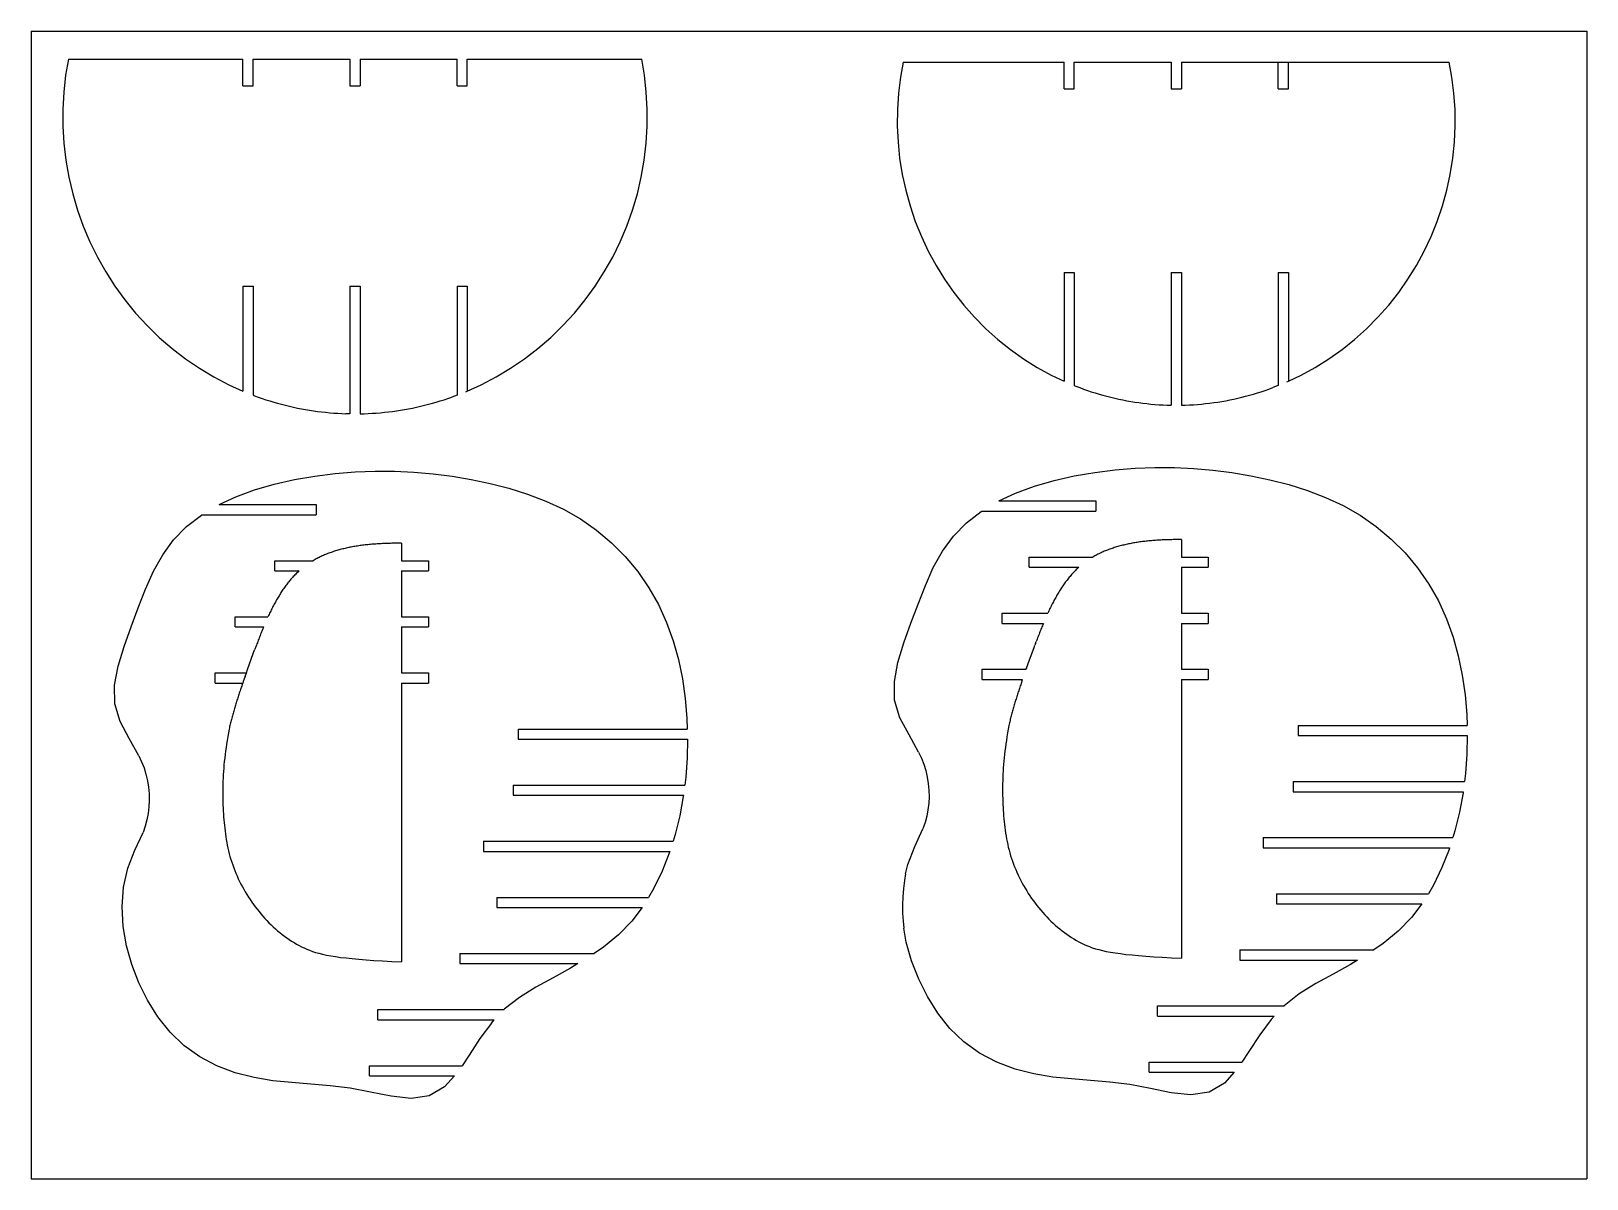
# Model space of a CAD drawing. Extents: x -1557 to 1557, y -795 to 795.
# Drawn here: x 947 to 1557, y -721 to -271 of the extents above; entities that cross this region are included whole.
import ezdxf

# ---------------------------------------------------------------- set-up
doc = ezdxf.new("R2010")
doc.units = 0
doc.header["$MEASUREMENT"] = 0
doc.layers.get('0').update_dxf_attribs({"linetype": 'CONTINUOUS'})

msp = doc.modelspace()

# ---------------------------------------------------------------- linework, layer by layer
for p, q in [((947.23, -271.23), (1557.23, -271.23)), ((947.23, -271.23), (947.23, -721.23)), ((1557.23, -271.23), (1557.23, -721.23)), ((961.84, -282.23), (960.78, -288.49)), ((961.84, -282.23), (1030.24, -282.23)), ((1030.24, -292.73), (1030.24, -282.23)), ((1034.24, -292.73), (1034.24, -282.23)), ((1034.24, -282.23), (1072.24, -282.23)), ((1072.24, -282.23), (1072.24, -292.73)), ((1076.24, -282.23), (1076.24, -292.73)), ((1076.24, -282.23), (1114.24, -282.23)), ((1114.24, -292.73), (1114.24, -282.23)), ((1118.24, -292.73), (1118.24, -282.23)), ((1118.24, -282.23), (1186.65, -282.23)), ((1187.7, -288.49), (1186.65, -282.23)), ((1289.2, -283.38), (1288.13, -289.24)), ((1289.2, -283.38), (1352.23, -283.38)), ((1352.23, -293.88), (1352.23, -283.38)), ((1356.23, -293.88), (1356.23, -283.38)), ((1356.23, -283.38), (1394.23, -283.38)), ((1394.23, -283.38), (1394.23, -293.88)), ((1398.23, -283.38), (1398.23, -293.88)), ((1398.23, -283.38), (1436.23, -283.38)), ((1436.23, -293.88), (1436.23, -283.38)), ((1436.23, -283.38), (1440.23, -283.38)), ((1440.23, -293.88), (1440.23, -283.38)), ((1440.23, -283.38), (1503.27, -283.38)), ((1504.33, -289.24), (1503.27, -283.38)), ((960.78, -288.49), (960.04, -295.14)), ((1030.24, -292.73), (1034.24, -292.73)), ((1072.24, -292.73), (1076.24, -292.73)), ((1114.24, -292.73), (1118.24, -292.73)), ((1188.44, -295.14), (1187.7, -288.49)), ((1288.13, -289.24), (1287.35, -295.58)), ((1505.11, -295.58), (1504.33, -289.24)), ((960.04, -295.14), (959.68, -301.83)), ((1188.8, -301.83), (1188.44, -295.14)), ((1287.35, -295.58), (1286.92, -301.96)), ((1352.23, -293.88), (1356.23, -293.88)), ((1394.23, -293.88), (1398.23, -293.88)), ((1436.23, -293.88), (1440.23, -293.88)), ((1505.54, -301.96), (1505.11, -295.58)), ((959.68, -301.83), (959.7, -308.53)), ((1188.78, -308.53), (1188.8, -301.83)), ((1286.92, -301.96), (1286.85, -308.35)), ((1505.61, -308.35), (1505.54, -301.96)), ((959.7, -308.53), (960.09, -315.21)), ((1188.39, -315.21), (1188.78, -308.53)), ((1286.85, -308.35), (1287.14, -314.73)), ((1505.32, -314.73), (1505.61, -308.35)), ((960.09, -315.21), (960.87, -321.86)), ((1187.61, -321.86), (1188.39, -315.21)), ((1287.14, -314.73), (1287.78, -321.09)), ((1504.68, -321.09), (1505.32, -314.73)), ((960.87, -321.86), (962.02, -328.46)), ((1186.46, -328.46), (1187.61, -321.86)), ((1287.78, -321.09), (1288.79, -327.4)), ((1503.67, -327.4), (1504.68, -321.09)), ((962.02, -328.46), (963.54, -334.97)), ((1184.94, -334.97), (1186.46, -328.46)), ((1288.79, -327.4), (1290.14, -333.63)), ((1502.32, -333.63), (1503.67, -327.4)), ((963.54, -334.97), (965.42, -341.39)), ((1183.06, -341.39), (1184.94, -334.97)), ((1290.14, -333.63), (1291.85, -339.78)), ((1500.61, -339.78), (1502.32, -333.63)), ((965.42, -341.39), (967.67, -347.69)), ((1180.81, -347.69), (1183.06, -341.39)), ((1291.85, -339.78), (1293.9, -345.82)), ((1498.56, -345.82), (1500.61, -339.78)), ((967.67, -347.69), (970.27, -353.84)), ((1178.21, -353.84), (1180.81, -347.69)), ((1293.9, -345.82), (1296.28, -351.73)), ((1496.18, -351.73), (1498.56, -345.82)), ((1296.28, -351.73), (1298.99, -357.49)), ((1493.47, -357.49), (1496.18, -351.73)), ((970.27, -353.84), (973.22, -359.83)), ((973.22, -359.83), (976.5, -365.64)), ((1171.98, -365.64), (1175.26, -359.83)), ((1175.26, -359.83), (1178.21, -353.84)), ((1298.99, -357.49), (1302.03, -363.09)), ((1490.44, -363.09), (1493.47, -357.49)), ((976.5, -365.64), (980.1, -371.25)), ((1168.38, -371.25), (1171.98, -365.64)), ((1302.03, -363.09), (1305.37, -368.49)), ((1352.23, -365.85), (1352.9, -365.88)), ((1352.23, -365.85), (1352.23, -408.48)), ((1352.9, -365.88), (1356.23, -365.88)), ((1356.23, -365.88), (1356.23, -410.18)), ((1394.23, -365.85), (1394.23, -417.88)), ((1394.23, -365.85), (1394.9, -365.88)), ((1394.9, -365.88), (1395.56, -365.89)), ((1395.56, -365.89), (1396.23, -365.9)), ((1396.23, -365.9), (1396.9, -365.89)), ((1396.9, -365.89), (1397.56, -365.88)), ((1397.56, -365.88), (1398.23, -365.85)), ((1398.23, -365.85), (1398.23, -417.88)), ((1436.23, -365.85), (1436.9, -365.88)), ((1436.23, -365.85), (1436.23, -410.18)), ((1436.9, -365.88), (1437.56, -365.89)), ((1437.56, -365.89), (1438.23, -365.9)), ((1438.23, -365.9), (1438.9, -365.89)), ((1438.9, -365.89), (1439.56, -365.88)), ((1439.56, -365.88), (1440.23, -365.85)), ((1440.23, -365.85), (1440.23, -408.46)), ((1487.09, -368.49), (1490.44, -363.09)), ((980.1, -371.25), (984.01, -376.64)), ((1030.24, -371.24), (1031.24, -371.27)), ((1030.24, -371.24), (1030.24, -412.36)), ((1031.24, -371.27), (1032.24, -371.28)), ((1032.24, -371.28), (1033.24, -371.27)), ((1033.24, -371.27), (1034.24, -371.24)), ((1034.24, -371.24), (1034.24, -413.96)), ((1072.24, -371.24), (1073.24, -371.27)), ((1072.24, -371.24), (1072.24, -421.26)), ((1073.24, -371.27), (1074.24, -371.28)), ((1074.24, -371.28), (1075.24, -371.27)), ((1075.24, -371.27), (1076.24, -371.24)), ((1076.24, -371.24), (1076.24, -421.26)), ((1114.24, -371.24), (1115.24, -371.27)), ((1114.24, -371.24), (1114.24, -413.96)), ((1115.24, -371.27), (1116.24, -371.28)), ((1116.24, -371.28), (1117.24, -371.27)), ((1117.24, -371.27), (1118.24, -371.24)), ((1118.24, -371.24), (1118.24, -412.34)), ((1164.47, -376.64), (1168.38, -371.25)), ((1305.37, -368.49), (1309.01, -373.7)), ((1483.45, -373.7), (1487.09, -368.49)), ((984.01, -376.64), (988.22, -381.79)), ((1160.25, -381.79), (1164.47, -376.64)), ((1309.01, -373.7), (1312.93, -378.68)), ((1479.53, -378.68), (1483.45, -373.7)), ((988.22, -381.79), (992.72, -386.69)), ((1155.76, -386.69), (1160.25, -381.79)), ((1312.93, -378.68), (1317.13, -383.42)), ((1317.13, -383.42), (1321.59, -387.92)), ((1470.87, -387.92), (1475.33, -383.42)), ((1475.33, -383.42), (1479.53, -378.68)), ((992.72, -386.69), (997.49, -391.32)), ((1150.99, -391.32), (1155.76, -386.69)), ((1321.59, -387.92), (1326.29, -392.14)), ((1466.17, -392.14), (1470.87, -387.92)), ((997.49, -391.32), (1002.51, -395.66)), ((1002.51, -395.66), (1007.77, -399.7)), ((1140.71, -399.7), (1145.97, -395.66)), ((1145.97, -395.66), (1150.99, -391.32)), ((1326.29, -392.14), (1331.23, -396.08)), ((1331.23, -396.08), (1336.38, -399.73)), ((1456.08, -399.73), (1461.23, -396.08)), ((1461.23, -396.08), (1466.17, -392.14)), ((1007.77, -399.7), (1013.25, -403.42)), ((1135.23, -403.42), (1140.71, -399.7)), ((1336.38, -399.73), (1341.72, -403.07)), ((1450.74, -403.07), (1456.08, -399.73)), ((1013.25, -403.42), (1018.93, -406.82)), ((1018.93, -406.82), (1024.79, -409.88)), ((1123.69, -409.88), (1129.55, -406.82)), ((1129.55, -406.82), (1135.23, -403.42)), ((1341.72, -403.07), (1347.24, -406.09)), ((1347.24, -406.09), (1352.23, -408.48)), ((1439.53, -408.79), (1440.23, -408.46)), ((1440.23, -408.46), (1445.22, -406.09)), ((1440.23, -408.46), (1440.23, -408.48)), ((1445.22, -406.09), (1450.74, -403.07)), ((1024.79, -409.88), (1030.24, -412.36)), ((1034.24, -413.96), (1034.78, -414.16)), ((1034.78, -414.16), (1036.29, -414.71)), ((1036.29, -414.71), (1037.8, -415.23)), ((1110.68, -415.23), (1112.19, -414.71)), ((1114.24, -413.96), (1112.19, -414.71)), ((1117.66, -412.6), (1118.24, -412.34)), ((1118.24, -412.34), (1123.69, -409.88)), ((1118.24, -412.34), (1118.24, -412.36)), ((1356.23, -410.18), (1356.89, -410.44)), ((1356.89, -410.44), (1358.38, -411.01)), ((1358.38, -411.01), (1359.88, -411.56)), ((1359.88, -411.56), (1361.39, -412.09)), ((1361.39, -412.09), (1362.9, -412.6)), ((1362.9, -412.6), (1364.43, -413.08)), ((1364.43, -413.08), (1365.95, -413.54)), ((1365.95, -413.54), (1367.49, -413.98)), ((1367.49, -413.98), (1369.03, -414.4)), ((1369.03, -414.4), (1370.58, -414.79)), ((1370.58, -414.79), (1372.13, -415.16)), ((1420.33, -415.16), (1421.88, -414.79)), ((1421.88, -414.79), (1423.43, -414.4)), ((1423.43, -414.4), (1424.97, -413.98)), ((1424.97, -413.98), (1426.51, -413.54)), ((1426.51, -413.54), (1428.03, -413.08)), ((1428.03, -413.08), (1429.56, -412.6)), ((1429.56, -412.6), (1431.07, -412.09)), ((1431.07, -412.09), (1432.58, -411.56)), ((1432.58, -411.56), (1434.08, -411.01)), ((1436.23, -410.18), (1434.08, -411.01)), ((1037.8, -415.23), (1039.31, -415.74)), ((1039.31, -415.74), (1040.84, -416.22)), ((1040.84, -416.22), (1042.37, -416.68)), ((1042.37, -416.68), (1043.9, -417.12)), ((1043.9, -417.12), (1045.45, -417.54)), ((1045.45, -417.54), (1046.99, -417.94)), ((1046.99, -417.94), (1048.55, -418.31)), ((1048.55, -418.31), (1050.1, -418.67)), ((1050.1, -418.67), (1051.67, -419)), ((1051.67, -419), (1053.23, -419.3)), ((1053.23, -419.3), (1054.81, -419.59)), ((1054.81, -419.59), (1056.38, -419.85)), ((1056.38, -419.85), (1057.96, -420.1)), ((1057.96, -420.1), (1059.54, -420.32)), ((1059.54, -420.32), (1061.13, -420.51)), ((1061.13, -420.51), (1062.71, -420.69)), ((1062.71, -420.69), (1064.3, -420.84)), ((1064.3, -420.84), (1065.89, -420.97)), ((1082.59, -420.97), (1084.18, -420.84)), ((1084.18, -420.84), (1085.77, -420.69)), ((1085.77, -420.69), (1087.35, -420.51)), ((1087.35, -420.51), (1088.94, -420.32)), ((1088.94, -420.32), (1090.52, -420.1)), ((1090.52, -420.1), (1092.1, -419.85)), ((1092.1, -419.85), (1093.67, -419.59)), ((1093.67, -419.59), (1095.24, -419.3)), ((1095.24, -419.3), (1096.81, -419)), ((1096.81, -419), (1098.37, -418.67)), ((1098.37, -418.67), (1099.93, -418.31)), ((1099.93, -418.31), (1101.49, -417.94)), ((1101.49, -417.94), (1103.03, -417.54)), ((1103.03, -417.54), (1104.58, -417.12)), ((1104.58, -417.12), (1106.11, -416.68)), ((1106.11, -416.68), (1107.64, -416.22)), ((1107.64, -416.22), (1109.17, -415.74)), ((1109.17, -415.74), (1110.68, -415.23)), ((1372.13, -415.16), (1373.69, -415.51)), ((1373.69, -415.51), (1375.26, -415.83)), ((1375.26, -415.83), (1376.82, -416.13)), ((1376.82, -416.13), (1378.4, -416.41)), ((1378.4, -416.41), (1379.97, -416.66)), ((1379.97, -416.66), (1381.55, -416.89)), ((1381.55, -416.89), (1383.13, -417.1)), ((1383.13, -417.1), (1384.72, -417.28)), ((1384.72, -417.28), (1386.31, -417.44)), ((1386.31, -417.44), (1387.89, -417.57)), ((1387.89, -417.57), (1389.49, -417.69)), ((1389.49, -417.69), (1391.08, -417.77)), ((1391.08, -417.77), (1392.67, -417.84)), ((1392.67, -417.84), (1394.23, -417.88)), ((1398.23, -417.88), (1399.79, -417.84)), ((1399.79, -417.84), (1401.38, -417.77)), ((1401.38, -417.77), (1402.97, -417.69)), ((1402.97, -417.69), (1404.57, -417.57)), ((1404.57, -417.57), (1406.15, -417.44)), ((1406.15, -417.44), (1407.74, -417.28)), ((1407.74, -417.28), (1409.33, -417.1)), ((1409.33, -417.1), (1410.91, -416.89)), ((1410.91, -416.89), (1412.49, -416.66)), ((1412.49, -416.66), (1414.06, -416.41)), ((1414.06, -416.41), (1415.64, -416.13)), ((1415.64, -416.13), (1417.2, -415.83)), ((1417.2, -415.83), (1418.77, -415.51)), ((1418.77, -415.51), (1420.33, -415.16)), ((1065.89, -420.97), (1067.49, -421.07)), ((1067.49, -421.07), (1069.08, -421.16)), ((1069.08, -421.16), (1070.67, -421.22)), ((1072.24, -421.26), (1070.67, -421.22)), ((1076.24, -421.26), (1077.8, -421.22)), ((1077.8, -421.22), (1079.4, -421.16)), ((1079.4, -421.16), (1080.99, -421.07)), ((1080.99, -421.07), (1082.59, -420.97)), ((1058.49, -445.68), (1066.47, -444.7)), ((1066.47, -444.7), (1074.34, -444.07)), ((1074.34, -444.07), (1082.09, -443.77)), ((1082.09, -443.77), (1089.74, -443.79)), ((1089.74, -443.79), (1097.31, -444.12)), ((1097.31, -444.12), (1104.82, -444.78)), ((1104.82, -444.78), (1112.28, -445.74)), ((1356.25, -445.6), (1364.25, -444.25)), ((1364.25, -444.25), (1372.24, -443.27)), ((1372.24, -443.27), (1380.1, -442.64)), ((1380.1, -442.64), (1387.85, -442.33)), ((1387.85, -442.33), (1395.5, -442.35)), ((1395.5, -442.35), (1403.07, -442.69)), ((1403.07, -442.69), (1410.58, -443.34)), ((1410.58, -443.34), (1418.04, -444.31)), ((1418.04, -444.31), (1425.49, -445.57)), ((1027.45, -453.79), (1034.86, -451.05)), ((1034.86, -451.05), (1042.57, -448.81)), ((1042.57, -448.81), (1050.49, -447.03)), ((1050.49, -447.03), (1058.49, -445.68)), ((1112.28, -445.74), (1119.73, -447.01)), ((1119.73, -447.01), (1127.17, -448.58)), ((1127.17, -448.58), (1134.57, -450.47)), ((1134.57, -450.47), (1141.89, -452.76)), ((1333.21, -452.36), (1340.62, -449.61)), ((1340.62, -449.61), (1348.34, -447.38)), ((1348.34, -447.38), (1356.25, -445.6)), ((1425.49, -445.57), (1432.93, -447.14)), ((1432.93, -447.14), (1440.34, -449.04)), ((1440.34, -449.04), (1447.65, -451.33)), ((1447.65, -451.33), (1454.8, -454.05)), ((1020.95, -456.85), (1027.45, -453.79)), ((1020.95, -456.85), (1058.99, -456.85)), ((1058.99, -456.85), (1058.99, -460.85)), ((1141.89, -452.76), (1149.04, -455.49)), ((1149.04, -455.49), (1155.97, -458.71)), ((1326.71, -455.42), (1333.21, -452.36)), ((1326.71, -455.42), (1364.75, -455.42)), ((1364.75, -455.42), (1364.75, -459.42)), ((1454.8, -454.05), (1461.73, -457.28)), ((1461.73, -457.28), (1468.37, -461.06)), ((1008.17, -465.47), (1014, -460.96)), ((1014, -460.96), (1014.18, -460.85)), ((1014.18, -460.85), (1058.99, -460.85)), ((1155.97, -458.71), (1162.6, -462.49)), ((1162.6, -462.49), (1168.89, -466.87)), ((1313.93, -464.04), (1319.76, -459.53)), ((1319.76, -459.53), (1319.94, -459.42)), ((1319.94, -459.42), (1364.75, -459.42)), ((1468.37, -461.06), (1474.65, -465.44)), ((1003.09, -470.66), (1008.17, -465.47)), ((1168.89, -466.87), (1174.77, -471.81)), ((1304.58, -475.1), (1308.85, -469.22)), ((1308.85, -469.22), (1313.93, -464.04)), ((1474.65, -465.44), (1480.53, -470.37)), ((998.82, -476.53), (1003.09, -470.66)), ((1064.41, -475.78), (1063.97, -475.94)), ((1064.85, -475.62), (1064.41, -475.78)), ((1065.29, -475.47), (1064.85, -475.62)), ((1065.74, -475.32), (1065.29, -475.47)), ((1066.19, -475.17), (1065.74, -475.32)), ((1066.64, -475.03), (1066.19, -475.17)), ((1067.09, -474.9), (1066.64, -475.03)), ((1067.55, -474.76), (1067.09, -474.9)), ((1068.01, -474.63), (1067.55, -474.76)), ((1068.47, -474.51), (1068.01, -474.63)), ((1068.93, -474.38), (1068.47, -474.51)), ((1069.4, -474.26), (1068.93, -474.38)), ((1069.87, -474.15), (1069.4, -474.26)), ((1070.34, -474.04), (1069.87, -474.15)), ((1070.82, -473.93), (1070.34, -474.04)), ((1071.3, -473.82), (1070.82, -473.93)), ((1071.78, -473.72), (1071.3, -473.82)), ((1072.26, -473.62), (1071.78, -473.72)), ((1072.74, -473.53), (1072.26, -473.62)), ((1073.23, -473.44), (1072.74, -473.53)), ((1073.72, -473.35), (1073.23, -473.44)), ((1074.21, -473.27), (1073.72, -473.35)), ((1074.7, -473.18), (1074.21, -473.27)), ((1075.2, -473.11), (1074.7, -473.18)), ((1075.69, -473.03), (1075.2, -473.11)), ((1076.19, -472.96), (1075.69, -473.03)), ((1076.69, -472.89), (1076.19, -472.96)), ((1077.2, -472.82), (1076.69, -472.89)), ((1077.7, -472.76), (1077.2, -472.82)), ((1078.21, -472.7), (1077.7, -472.76)), ((1078.72, -472.64), (1078.21, -472.7)), ((1079.23, -472.59), (1078.72, -472.64)), ((1079.74, -472.54), (1079.23, -472.59)), ((1080.26, -472.49), (1079.74, -472.54)), ((1080.78, -472.44), (1080.26, -472.49)), ((1081.29, -472.4), (1080.78, -472.44)), ((1081.81, -472.36), (1081.29, -472.4)), ((1082.34, -472.32), (1081.81, -472.36)), ((1082.86, -472.28), (1082.34, -472.32)), ((1083.38, -472.25), (1082.86, -472.28)), ((1083.91, -472.22), (1083.38, -472.25)), ((1084.44, -472.19), (1083.91, -472.22)), ((1084.97, -472.17), (1084.44, -472.19)), ((1085.5, -472.14), (1084.97, -472.17)), ((1086.03, -472.12), (1085.5, -472.14)), ((1086.57, -472.1), (1086.03, -472.12)), ((1087.1, -472.09), (1086.57, -472.1)), ((1087.64, -472.08), (1087.1, -472.09)), ((1088.18, -472.06), (1087.64, -472.08)), ((1088.72, -472.05), (1088.18, -472.06)), ((1089.26, -472.05), (1088.72, -472.05)), ((1089.8, -472.04), (1089.26, -472.05)), ((1090.34, -472.04), (1089.8, -472.04)), ((1090.88, -472.04), (1090.34, -472.04)), ((1091.43, -472.04), (1090.88, -472.04)), ((1091.98, -472.04), (1091.43, -472.04)), ((1092.52, -472.05), (1091.98, -472.04)), ((1092.52, -472.05), (1092.52, -478.85)), ((1174.77, -471.81), (1180.19, -477.25)), ((1300.98, -481.57), (1304.58, -475.1)), ((1366.75, -475.74), (1366.34, -475.94)), ((1367.17, -475.55), (1366.75, -475.74)), ((1367.59, -475.37), (1367.17, -475.55)), ((1368.01, -475.19), (1367.59, -475.37)), ((1368.44, -475.01), (1368.01, -475.19)), ((1368.87, -474.84), (1368.44, -475.01)), ((1369.3, -474.67), (1368.87, -474.84)), ((1369.73, -474.5), (1369.3, -474.67)), ((1370.17, -474.34), (1369.73, -474.5)), ((1370.61, -474.19), (1370.17, -474.34)), ((1371.05, -474.03), (1370.61, -474.19)), ((1371.5, -473.89), (1371.05, -474.03)), ((1371.95, -473.74), (1371.5, -473.89)), ((1372.4, -473.6), (1371.95, -473.74)), ((1372.85, -473.46), (1372.4, -473.6)), ((1373.31, -473.33), (1372.85, -473.46)), ((1373.77, -473.2), (1373.31, -473.33)), ((1374.23, -473.07), (1373.77, -473.2)), ((1374.7, -472.95), (1374.23, -473.07)), ((1375.16, -472.83), (1374.7, -472.95)), ((1375.63, -472.72), (1375.16, -472.83)), ((1376.11, -472.6), (1375.63, -472.72)), ((1376.58, -472.5), (1376.11, -472.6)), ((1377.06, -472.39), (1376.58, -472.5)), ((1377.54, -472.29), (1377.06, -472.39)), ((1378.02, -472.19), (1377.54, -472.29)), ((1378.5, -472.1), (1378.02, -472.19)), ((1378.99, -472), (1378.5, -472.1)), ((1379.48, -471.92), (1378.99, -472)), ((1379.97, -471.83), (1379.48, -471.92)), ((1380.46, -471.75), (1379.97, -471.83)), ((1380.96, -471.67), (1380.46, -471.75)), ((1381.46, -471.6), (1380.96, -471.67)), ((1381.95, -471.52), (1381.46, -471.6)), ((1382.46, -471.45), (1381.95, -471.52)), ((1382.96, -471.39), (1382.46, -471.45)), ((1383.46, -471.33), (1382.96, -471.39)), ((1383.97, -471.27), (1383.46, -471.33)), ((1384.48, -471.21), (1383.97, -471.27)), ((1384.99, -471.15), (1384.48, -471.21)), ((1385.51, -471.1), (1384.99, -471.15)), ((1386.02, -471.05), (1385.51, -471.1)), ((1386.54, -471.01), (1386.02, -471.05)), ((1387.06, -470.96), (1386.54, -471.01)), ((1387.58, -470.92), (1387.06, -470.96)), ((1388.1, -470.88), (1387.58, -470.92)), ((1388.62, -470.85), (1388.1, -470.88)), ((1389.15, -470.82), (1388.62, -470.85)), ((1389.67, -470.79), (1389.15, -470.82)), ((1390.2, -470.76), (1389.67, -470.79)), ((1390.73, -470.73), (1390.2, -470.76)), ((1391.26, -470.71), (1390.73, -470.73)), ((1391.79, -470.69), (1391.26, -470.71)), ((1392.33, -470.67), (1391.79, -470.69)), ((1392.86, -470.65), (1392.33, -470.67)), ((1393.4, -470.64), (1392.86, -470.65)), ((1393.94, -470.63), (1393.4, -470.64)), ((1394.48, -470.62), (1393.94, -470.63)), ((1395.02, -470.61), (1394.48, -470.62)), ((1395.56, -470.61), (1395.02, -470.61)), ((1396.1, -470.61), (1395.56, -470.61)), ((1396.65, -470.6), (1396.1, -470.61)), ((1397.19, -470.61), (1396.65, -470.6)), ((1397.74, -470.61), (1397.19, -470.61)), ((1398.29, -470.61), (1397.74, -470.61)), ((1398.29, -470.61), (1398.29, -477.42)), ((1480.53, -470.37), (1485.95, -475.82)), ((995.22, -483.01), (998.82, -476.53)), ((1042.85, -478.85), (1057.77, -478.85)), ((1042.85, -482.85), (1042.85, -478.85)), ((1058.16, -478.63), (1057.77, -478.85)), ((1058.56, -478.41), (1058.16, -478.63)), ((1058.95, -478.19), (1058.56, -478.41)), ((1059.36, -477.98), (1058.95, -478.19)), ((1059.76, -477.77), (1059.36, -477.98)), ((1060.17, -477.57), (1059.76, -477.77)), ((1060.58, -477.37), (1060.17, -477.57)), ((1060.99, -477.18), (1060.58, -477.37)), ((1061.41, -476.99), (1060.99, -477.18)), ((1061.83, -476.8), (1061.41, -476.99)), ((1062.25, -476.62), (1061.83, -476.8)), ((1062.67, -476.44), (1062.25, -476.62)), ((1063.1, -476.27), (1062.67, -476.44)), ((1063.53, -476.1), (1063.1, -476.27)), ((1063.97, -475.94), (1063.53, -476.1)), ((1092.52, -478.85), (1103.02, -478.85)), ((1103.02, -478.85), (1103.02, -482.85)), ((1180.19, -477.25), (1185.11, -483.15)), ((1297.85, -488.53), (1300.98, -481.57)), ((1338.61, -477.42), (1363.54, -477.42)), ((1338.61, -481.42), (1338.61, -477.42)), ((1338.61, -481.42), (1358.04, -481.42)), ((1357.71, -481.72), (1357.38, -482.03)), ((1358.04, -481.42), (1357.71, -481.72)), ((1363.93, -477.19), (1363.54, -477.42)), ((1364.32, -476.97), (1363.93, -477.19)), ((1364.72, -476.76), (1364.32, -476.97)), ((1365.12, -476.55), (1364.72, -476.76)), ((1365.52, -476.34), (1365.12, -476.55)), ((1365.93, -476.14), (1365.52, -476.34)), ((1366.34, -475.94), (1365.93, -476.14)), ((1398.29, -477.42), (1408.79, -477.42)), ((1398.29, -481.42), (1398.29, -499.42)), ((1398.29, -481.42), (1408.79, -481.42)), ((1408.79, -477.42), (1408.79, -481.42)), ((1485.95, -475.82), (1490.87, -481.72)), ((1490.87, -481.72), (1495.23, -488.02)), ((992.09, -489.96), (995.22, -483.01)), ((1042.85, -482.85), (1052.28, -482.85)), ((1047.64, -487.9), (1047.36, -488.27)), ((1047.93, -487.53), (1047.64, -487.9)), ((1048.22, -487.17), (1047.93, -487.53)), ((1048.51, -486.81), (1048.22, -487.17)), ((1048.81, -486.46), (1048.51, -486.81)), ((1049.11, -486.11), (1048.81, -486.46)), ((1049.41, -485.76), (1049.11, -486.11)), ((1049.71, -485.42), (1049.41, -485.76)), ((1050.02, -485.08), (1049.71, -485.42)), ((1050.33, -484.75), (1050.02, -485.08)), ((1050.65, -484.42), (1050.33, -484.75)), ((1050.97, -484.1), (1050.65, -484.42)), ((1051.29, -483.78), (1050.97, -484.1)), ((1051.62, -483.47), (1051.29, -483.78)), ((1051.95, -483.16), (1051.62, -483.47)), ((1052.28, -482.85), (1051.95, -483.16)), ((1092.52, -482.85), (1092.52, -500.85)), ((1092.52, -482.85), (1103.02, -482.85)), ((1185.11, -483.15), (1189.47, -489.45)), ((1352.29, -487.97), (1352.02, -488.35)), ((1352.57, -487.59), (1352.29, -487.97)), ((1352.84, -487.21), (1352.57, -487.59)), ((1353.12, -486.84), (1352.84, -487.21)), ((1353.41, -486.47), (1353.12, -486.84)), ((1353.69, -486.1), (1353.41, -486.47)), ((1353.98, -485.74), (1353.69, -486.1)), ((1354.27, -485.38), (1353.98, -485.74)), ((1354.57, -485.02), (1354.27, -485.38)), ((1354.87, -484.67), (1354.57, -485.02)), ((1355.17, -484.33), (1354.87, -484.67)), ((1355.47, -483.99), (1355.17, -484.33)), ((1355.78, -483.65), (1355.47, -483.99)), ((1356.1, -483.32), (1355.78, -483.65)), ((1356.41, -482.99), (1356.1, -483.32)), ((1356.73, -482.67), (1356.41, -482.99)), ((1357.05, -482.35), (1356.73, -482.67)), ((1357.38, -482.03), (1357.05, -482.35)), ((989.23, -497.28), (992.09, -489.96)), ((1043.7, -493.82), (1043.46, -494.24)), ((1043.95, -493.41), (1043.7, -493.82)), ((1044.2, -492.99), (1043.95, -493.41)), ((1044.44, -492.58), (1044.2, -492.99)), ((1044.7, -492.17), (1044.44, -492.58)), ((1044.95, -491.77), (1044.7, -492.17)), ((1045.21, -491.36), (1044.95, -491.77)), ((1045.47, -490.96), (1045.21, -491.36)), ((1045.73, -490.57), (1045.47, -490.96)), ((1045.99, -490.18), (1045.73, -490.57)), ((1046.26, -489.79), (1045.99, -490.18)), ((1046.53, -489.4), (1046.26, -489.79)), ((1046.81, -489.02), (1046.53, -489.4)), ((1047.08, -488.64), (1046.81, -489.02)), ((1047.36, -488.27), (1047.08, -488.64)), ((1189.47, -489.45), (1193.23, -496.1)), ((1295, -495.84), (1297.85, -488.53)), ((1348.52, -494.09), (1348.28, -494.52)), ((1348.75, -493.66), (1348.52, -494.09)), ((1348.99, -493.23), (1348.75, -493.66)), ((1349.23, -492.81), (1348.99, -493.23)), ((1349.47, -492.39), (1349.23, -492.81)), ((1349.71, -491.97), (1349.47, -492.39)), ((1349.96, -491.56), (1349.71, -491.97)), ((1350.21, -491.15), (1349.96, -491.56)), ((1350.46, -490.74), (1350.21, -491.15)), ((1350.71, -490.33), (1350.46, -490.74)), ((1350.97, -489.93), (1350.71, -490.33)), ((1351.23, -489.53), (1350.97, -489.93)), ((1351.49, -489.13), (1351.23, -489.53)), ((1351.76, -488.74), (1351.49, -489.13)), ((1352.02, -488.35), (1351.76, -488.74)), ((1495.23, -488.02), (1498.99, -494.66)), ((986.46, -504.83), (989.23, -497.28)), ((1040.53, -499.94), (1040.32, -500.4)), ((1040.74, -499.49), (1040.53, -499.94)), ((1040.96, -499.04), (1040.74, -499.49)), ((1041.17, -498.59), (1040.96, -499.04)), ((1041.39, -498.15), (1041.17, -498.59)), ((1041.61, -497.7), (1041.39, -498.15)), ((1041.84, -497.26), (1041.61, -497.7)), ((1042.06, -496.82), (1041.84, -497.26)), ((1042.29, -496.39), (1042.06, -496.82)), ((1042.52, -495.95), (1042.29, -496.39)), ((1042.75, -495.52), (1042.52, -495.95)), ((1042.99, -495.09), (1042.75, -495.52)), ((1043.22, -494.67), (1042.99, -495.09)), ((1043.46, -494.24), (1043.22, -494.67)), ((1193.23, -496.1), (1196.39, -503.04)), ((1292.22, -503.4), (1295, -495.84)), ((1327.99, -499.42), (1345.87, -499.42)), ((1327.99, -503.42), (1327.99, -499.42)), ((1346.08, -498.96), (1345.87, -499.42)), ((1346.29, -498.51), (1346.08, -498.96)), ((1346.5, -498.06), (1346.29, -498.51)), ((1346.72, -497.61), (1346.5, -498.06)), ((1346.94, -497.16), (1346.72, -497.61)), ((1347.16, -496.71), (1346.94, -497.16)), ((1347.38, -496.27), (1347.16, -496.71)), ((1347.6, -495.83), (1347.38, -496.27)), ((1347.83, -495.39), (1347.6, -495.83)), ((1348.05, -494.95), (1347.83, -495.39)), ((1348.28, -494.52), (1348.05, -494.95)), ((1398.29, -499.42), (1408.79, -499.42)), ((1408.79, -499.42), (1408.79, -503.42)), ((1498.99, -494.66), (1502.15, -501.61)), ((983.68, -512.5), (986.46, -504.83)), ((1027.23, -504.85), (1027.23, -500.85)), ((1027.23, -500.85), (1040.11, -500.85)), ((1027.23, -504.85), (1038.36, -504.85)), ((1037.79, -506.26), (1037.6, -506.73)), ((1037.98, -505.79), (1037.79, -506.26)), ((1038.17, -505.32), (1037.98, -505.79)), ((1038.36, -504.85), (1038.17, -505.32)), ((1040.32, -500.4), (1040.11, -500.85)), ((1092.52, -500.85), (1103.02, -500.85)), ((1092.52, -504.85), (1092.52, -522.85)), ((1092.52, -504.85), (1103.02, -504.85)), ((1103.02, -500.85), (1103.02, -504.85)), ((1196.39, -503.04), (1198.99, -510.24)), ((1289.44, -511.07), (1292.22, -503.4)), ((1327.99, -503.42), (1344.13, -503.42)), ((1342.98, -506.24), (1342.8, -506.71)), ((1343.17, -505.77), (1342.98, -506.24)), ((1343.36, -505.3), (1343.17, -505.77)), ((1343.55, -504.82), (1343.36, -505.3)), ((1343.74, -504.35), (1343.55, -504.82)), ((1343.93, -503.89), (1343.74, -504.35)), ((1344.13, -503.42), (1343.93, -503.89)), ((1398.29, -503.42), (1408.79, -503.42)), ((1398.29, -503.42), (1398.29, -521.42)), ((1502.15, -501.61), (1504.75, -508.81)), ((1035.58, -511.96), (1035.23, -512.91)), ((1035.76, -511.48), (1035.58, -511.96)), ((1035.94, -511), (1035.76, -511.48)), ((1036.12, -510.53), (1035.94, -511)), ((1036.3, -510.05), (1036.12, -510.53)), ((1036.48, -509.57), (1036.3, -510.05)), ((1036.67, -509.1), (1036.48, -509.57)), ((1036.85, -508.62), (1036.67, -509.1)), ((1037.04, -508.15), (1036.85, -508.62)), ((1037.22, -507.67), (1037.04, -508.15)), ((1037.41, -507.2), (1037.22, -507.67)), ((1037.6, -506.73), (1037.41, -507.2)), ((1198.99, -510.24), (1201.06, -517.65)), ((1287.09, -518.73), (1289.44, -511.07)), ((1340.46, -512.91), (1340.81, -511.96)), ((1340.99, -511.48), (1340.81, -511.96)), ((1340.99, -511.48), (1341.34, -510.52)), ((1341.52, -510.05), (1341.34, -510.52)), ((1341.7, -509.57), (1341.52, -510.05)), ((1341.88, -509.09), (1341.7, -509.57)), ((1342.06, -508.62), (1341.88, -509.09)), ((1342.25, -508.14), (1342.06, -508.62)), ((1342.43, -507.66), (1342.25, -508.14)), ((1342.61, -507.19), (1342.43, -507.66)), ((1342.8, -506.71), (1342.61, -507.19)), ((1504.75, -508.81), (1506.82, -516.21)), ((981.33, -520.16), (983.68, -512.5)), ((1032.11, -521.47), (1034.35, -515.3)), ((1034.35, -515.3), (1034.87, -513.87)), ((1035.23, -512.91), (1034.87, -513.87)), ((1201.06, -517.65), (1202.62, -525.21)), ((1337.54, -520.98), (1338.73, -517.68)), ((1338.73, -517.68), (1340.46, -512.91)), ((1506.82, -516.21), (1508.38, -523.77)), ((979.94, -527.69), (981.33, -520.16)), ((1019.36, -526.85), (1019.36, -522.85)), ((1019.36, -522.85), (1031.62, -522.85)), ((1031.1, -524.29), (1030.77, -525.22)), ((1031.1, -524.29), (1031.62, -522.85)), ((1031.62, -522.85), (1032.11, -521.47)), ((1092.52, -522.85), (1103.02, -522.85)), ((1103.02, -522.85), (1103.02, -526.85)), ((1285.7, -526.25), (1287.09, -518.73)), ((1320.12, -521.42), (1337.38, -521.42)), ((1320.12, -525.42), (1320.12, -521.42)), ((1337.54, -520.98), (1337.38, -521.42)), ((1398.29, -521.42), (1408.79, -521.42)), ((1408.79, -521.42), (1408.79, -525.42)), ((1508.38, -523.77), (1509.47, -531.45)), ((980.06, -534.95), (979.94, -527.69)), ((1019.36, -526.85), (1030.2, -526.85)), ((1029, -530.35), (1028.85, -530.81)), ((1029.16, -529.88), (1029, -530.35)), ((1029.31, -529.42), (1029.16, -529.88)), ((1029.47, -528.95), (1029.31, -529.42)), ((1029.63, -528.49), (1029.47, -528.95)), ((1029.79, -528.02), (1029.63, -528.49)), ((1029.95, -527.55), (1029.79, -528.02)), ((1029.95, -527.55), (1030.2, -526.85)), ((1030.44, -526.16), (1030.2, -526.85)), ((1030.77, -525.22), (1030.44, -526.16)), ((1092.52, -526.85), (1092.52, -636.13)), ((1092.52, -526.85), (1103.02, -526.85)), ((1202.62, -525.21), (1203.71, -532.88)), ((1285.82, -533.52), (1285.7, -526.25)), ((1320.12, -525.42), (1335.96, -525.42)), ((1334.3, -530.31), (1334.15, -530.77)), ((1334.45, -529.84), (1334.3, -530.31)), ((1334.61, -529.38), (1334.45, -529.84)), ((1334.76, -528.91), (1334.61, -529.38)), ((1334.92, -528.45), (1334.76, -528.91)), ((1335.08, -527.98), (1334.92, -528.45)), ((1335.23, -527.52), (1335.08, -527.98)), ((1335.39, -527.05), (1335.23, -527.52)), ((1335.55, -526.59), (1335.39, -527.05)), ((1335.72, -526.12), (1335.55, -526.59)), ((1335.72, -526.12), (1335.96, -525.42)), ((1398.29, -525.42), (1408.79, -525.42)), ((1398.29, -525.42), (1398.29, -634.7)), ((982.15, -541.85), (980.06, -534.95)), ((1027.08, -536.4), (1026.94, -536.86)), ((1027.22, -535.93), (1027.08, -536.4)), ((1027.36, -535.46), (1027.22, -535.93)), ((1027.5, -535), (1027.36, -535.46)), ((1027.65, -534.53), (1027.5, -535)), ((1027.79, -534.07), (1027.65, -534.53)), ((1027.94, -533.6), (1027.79, -534.07)), ((1028.09, -533.14), (1027.94, -533.6)), ((1028.24, -532.67), (1028.09, -533.14)), ((1028.39, -532.21), (1028.24, -532.67)), ((1028.54, -531.74), (1028.39, -532.21)), ((1028.69, -531.28), (1028.54, -531.74)), ((1028.85, -530.81), (1028.69, -531.28)), ((1203.71, -532.88), (1204.36, -540.61)), ((1287.91, -540.41), (1285.82, -533.52)), ((1332.43, -536.36), (1332.3, -536.83)), ((1332.56, -535.89), (1332.43, -536.36)), ((1332.7, -535.43), (1332.56, -535.89)), ((1332.84, -534.96), (1332.7, -535.43)), ((1332.98, -534.5), (1332.84, -534.96)), ((1333.12, -534.03), (1332.98, -534.5)), ((1333.26, -533.56), (1333.12, -534.03)), ((1333.41, -533.1), (1333.26, -533.56)), ((1333.55, -532.63), (1333.41, -533.1)), ((1333.7, -532.17), (1333.55, -532.63)), ((1333.85, -531.7), (1333.7, -532.17)), ((1334, -531.24), (1333.85, -531.7)), ((1334.15, -530.77), (1334, -531.24)), ((1509.47, -531.45), (1510.12, -539.18)), ((985.7, -548.54), (982.15, -541.85)), ((1025.41, -542.49), (1025.3, -542.96)), ((1025.53, -542.02), (1025.41, -542.49)), ((1025.65, -541.54), (1025.53, -542.02)), ((1025.77, -541.07), (1025.65, -541.54)), ((1025.89, -540.61), (1025.77, -541.07)), ((1026.02, -540.14), (1025.89, -540.61)), ((1026.14, -539.67), (1026.02, -540.14)), ((1026.27, -539.2), (1026.14, -539.67)), ((1026.4, -538.73), (1026.27, -539.2)), ((1026.53, -538.26), (1026.4, -538.73)), ((1026.67, -537.8), (1026.53, -538.26)), ((1026.8, -537.33), (1026.67, -537.8)), ((1026.94, -536.86), (1026.8, -537.33)), ((1204.36, -540.61), (1204.48, -544.85)), ((1291.46, -547.1), (1287.91, -540.41)), ((1330.83, -542.47), (1330.72, -542.94)), ((1330.94, -542), (1330.83, -542.47)), ((1331.06, -541.52), (1330.94, -542)), ((1331.17, -541.05), (1331.06, -541.52)), ((1331.29, -540.58), (1331.17, -541.05)), ((1331.41, -540.11), (1331.29, -540.58)), ((1331.53, -539.64), (1331.41, -540.11)), ((1331.65, -539.17), (1331.53, -539.64)), ((1331.78, -538.7), (1331.65, -539.17)), ((1331.91, -538.23), (1331.78, -538.7)), ((1332.03, -537.76), (1331.91, -538.23)), ((1332.16, -537.3), (1332.03, -537.76)), ((1332.3, -536.83), (1332.16, -537.3)), ((1510.12, -539.18), (1510.25, -543.42)), ((989.46, -555.38), (985.7, -548.54)), ((1024.32, -547.84), (1024.08, -549.3)), ((1024.58, -546.36), (1024.32, -547.84)), ((1024.85, -544.85), (1024.58, -546.36)), ((1024.96, -544.38), (1024.85, -544.85)), ((1025.07, -543.9), (1024.96, -544.38)), ((1025.18, -543.43), (1025.07, -543.9)), ((1025.3, -542.96), (1025.18, -543.43)), ((1138.22, -544.85), (1138.22, -548.85)), ((1138.22, -544.85), (1204.48, -544.85)), ((1138.22, -548.85), (1204.58, -548.85)), ((1204.58, -548.85), (1204.43, -556.09)), ((1295.22, -553.95), (1291.46, -547.1)), ((1329.84, -547.86), (1329.62, -549.3)), ((1330.08, -546.41), (1329.84, -547.86)), ((1330.34, -544.92), (1330.08, -546.41)), ((1330.62, -543.42), (1330.34, -544.92)), ((1330.72, -542.94), (1330.62, -543.42)), ((1443.98, -543.42), (1443.98, -547.42)), ((1443.98, -543.42), (1510.25, -543.42)), ((1443.98, -547.42), (1510.34, -547.42)), ((1510.34, -547.42), (1510.2, -554.65)), ((1510.34, -547.42), (1510.35, -547.42)), ((1023.29, -554.91), (1023.13, -556.26)), ((1023.46, -553.54), (1023.29, -554.91)), ((1023.65, -552.14), (1023.46, -553.54)), ((1023.86, -550.73), (1023.65, -552.14)), ((1024.08, -549.3), (1023.86, -550.73)), ((1295.22, -553.95), (1296.32, -556.29)), ((1328.89, -554.82), (1328.75, -556.16)), ((1329.05, -553.47), (1328.89, -554.82)), ((1329.22, -552.1), (1329.05, -553.47)), ((1329.41, -550.71), (1329.22, -552.1)), ((1329.62, -549.3), (1329.41, -550.71)), ((1510.2, -554.65), (1509.66, -562.31)), ((989.46, -555.38), (990.56, -557.72)), ((990.56, -557.72), (991.5, -560.13)), ((991.5, -560.13), (992.26, -562.6)), ((1022.75, -560.2), (1022.66, -561.48)), ((1022.86, -558.91), (1022.75, -560.2)), ((1022.99, -557.59), (1022.86, -558.91)), ((1023.13, -556.26), (1022.99, -557.59)), ((1204.43, -556.09), (1203.9, -563.75)), ((1296.32, -556.29), (1297.26, -558.7)), ((1297.26, -558.7), (1298.02, -561.16)), ((1298.02, -561.16), (1298.61, -563.68)), ((1328.42, -560.05), (1328.33, -561.31)), ((1328.51, -558.77), (1328.42, -560.05)), ((1328.63, -557.47), (1328.51, -558.77)), ((1328.75, -556.16), (1328.63, -557.47)), ((992.26, -562.6), (992.85, -565.11)), ((992.85, -565.11), (993.26, -567.66)), ((1022.41, -566.46), (1022.38, -567.67)), ((1022.45, -565.24), (1022.41, -566.46)), ((1022.5, -564), (1022.45, -565.24)), ((1022.57, -562.75), (1022.5, -564)), ((1022.66, -561.48), (1022.57, -562.75)), ((1136.29, -566.85), (1136.29, -570.85)), ((1136.29, -566.85), (1203.51, -566.85)), ((1203.9, -563.75), (1203.51, -566.85)), ((1298.61, -563.68), (1299.02, -566.23)), ((1299.02, -566.23), (1299.25, -568.8)), ((1328.14, -566.24), (1328.12, -567.43)), ((1328.17, -565.02), (1328.14, -566.24)), ((1328.21, -563.8), (1328.17, -565.02)), ((1328.27, -562.56), (1328.21, -563.8)), ((1328.33, -561.31), (1328.27, -562.56)), ((1442.05, -565.42), (1442.05, -569.42)), ((1442.05, -565.42), (1509.27, -565.42)), ((1509.66, -562.31), (1509.27, -565.42)), ((993.26, -567.66), (993.49, -570.24)), ((993.54, -572.82), (993.42, -575.4)), ((993.49, -570.24), (993.54, -572.82)), ((1022.36, -568.87), (1022.35, -570.06)), ((1022.35, -570.06), (1022.36, -571.24)), ((1022.38, -567.67), (1022.36, -568.87)), ((1022.36, -571.24), (1022.38, -572.4)), ((1022.38, -572.4), (1022.41, -573.57)), ((1136.29, -570.85), (1203.01, -570.85)), ((1202.95, -571.33), (1201.57, -578.83)), ((1203.01, -570.85), (1202.95, -571.33)), ((1299.31, -571.39), (1299.18, -573.97)), ((1299.25, -568.8), (1299.31, -571.39)), ((1328.12, -567.43), (1328.12, -568.62)), ((1328.12, -568.62), (1328.12, -569.8)), ((1328.12, -569.8), (1328.14, -570.97)), ((1328.14, -570.97), (1328.17, -572.13)), ((1328.17, -572.13), (1328.21, -573.29)), ((1328.21, -573.29), (1328.26, -574.43)), ((1442.05, -569.42), (1508.77, -569.42)), ((1508.71, -569.9), (1507.34, -577.4)), ((1508.77, -569.42), (1508.71, -569.9)), ((993.11, -577.96), (992.62, -580.5)), ((993.42, -575.4), (993.11, -577.96)), ((1022.41, -573.57), (1022.45, -574.72)), ((1022.45, -574.72), (1022.5, -575.87)), ((1022.5, -575.87), (1022.56, -577.01)), ((1022.56, -577.01), (1022.63, -578.14)), ((1022.63, -578.14), (1022.71, -579.27)), ((1022.71, -579.27), (1022.8, -580.4)), ((1201.57, -578.83), (1199.74, -586.22)), ((1298.38, -579.07), (1297.72, -581.56)), ((1298.87, -576.53), (1298.38, -579.07)), ((1299.18, -573.97), (1298.87, -576.53)), ((1328.26, -574.43), (1328.32, -575.57)), ((1328.32, -575.57), (1328.39, -576.71)), ((1328.39, -576.71), (1328.48, -577.84)), ((1328.48, -577.84), (1328.56, -578.97)), ((1328.56, -578.97), (1328.66, -580.09)), ((1507.34, -577.4), (1505.51, -584.79)), ((987.96, -592.37), (991.12, -585.44)), ((991.96, -583), (991.12, -585.44)), ((992.62, -580.5), (991.96, -583)), ((1022.8, -580.4), (1022.9, -581.53)), ((1022.9, -581.53), (1023.01, -582.65)), ((1023.01, -582.65), (1023.13, -583.77)), ((1023.13, -583.77), (1023.26, -584.89)), ((1023.26, -584.89), (1023.4, -586)), ((1293.73, -590.93), (1296.88, -584.01)), ((1297.72, -581.56), (1296.88, -584.01)), ((1328.66, -580.09), (1328.77, -581.22)), ((1328.77, -581.22), (1328.89, -582.34)), ((1328.89, -582.34), (1329.02, -583.45)), ((1329.02, -583.45), (1329.16, -584.57)), ((1329.16, -584.57), (1329.32, -585.68)), ((1505.51, -584.79), (1504.67, -587.42)), ((1023.4, -586), (1023.56, -587.12)), ((1023.56, -587.12), (1023.74, -588.23)), ((1023.74, -588.23), (1023.93, -589.34)), ((1023.93, -589.34), (1024.14, -590.45)), ((1024.14, -590.45), (1024.38, -591.55)), ((1024.38, -591.55), (1024.63, -592.66)), ((1124.59, -588.85), (1124.59, -592.85)), ((1124.59, -588.85), (1198.91, -588.85)), ((1199.74, -586.22), (1198.91, -588.85)), ((1290.92, -598.01), (1293.73, -590.93)), ((1329.32, -585.68), (1329.5, -586.8)), ((1329.5, -586.8), (1329.69, -587.91)), ((1329.69, -587.91), (1329.9, -589.01)), ((1329.9, -589.01), (1330.14, -590.12)), ((1330.14, -590.12), (1330.39, -591.23)), ((1330.39, -591.23), (1330.67, -592.33)), ((1430.35, -587.42), (1430.35, -591.42)), ((1430.35, -587.42), (1504.67, -587.42)), ((1430.35, -591.42), (1503.4, -591.42)), ((1503.4, -591.42), (1503.2, -592.06)), ((985.16, -599.45), (987.96, -592.37)), ((1024.63, -592.66), (1024.91, -593.76)), ((1024.91, -593.76), (1025.21, -594.86)), ((1025.21, -594.86), (1025.54, -595.96)), ((1025.54, -595.96), (1025.89, -597.06)), ((1025.89, -597.06), (1026.27, -598.15)), ((1124.59, -592.85), (1197.64, -592.85)), ((1197.43, -593.5), (1194.62, -600.64)), ((1197.64, -592.85), (1197.43, -593.5)), ((1330.67, -592.33), (1330.98, -593.43)), ((1330.98, -593.43), (1331.3, -594.53)), ((1331.3, -594.53), (1331.65, -595.62)), ((1331.65, -595.62), (1332.03, -596.71)), ((1332.03, -596.71), (1332.43, -597.8)), ((1503.2, -592.06), (1500.38, -599.2)), ((983.5, -606.91), (985.16, -599.45)), ((1026.27, -598.15), (1026.66, -599.23)), ((1026.66, -599.23), (1027.08, -600.32)), ((1027.08, -600.32), (1027.53, -601.39)), ((1027.53, -601.39), (1027.99, -602.46)), ((1027.99, -602.46), (1028.48, -603.53)), ((1028.48, -603.53), (1028.98, -604.58)), ((1194.62, -600.64), (1191.27, -607.57)), ((1290.11, -601.67), (1289.64, -604.27)), ((1290.11, -601.67), (1290.92, -598.01)), ((1332.43, -597.8), (1332.85, -598.88)), ((1332.85, -598.88), (1333.29, -599.96)), ((1333.29, -599.96), (1333.75, -601.03)), ((1333.75, -601.03), (1334.24, -602.09)), ((1334.24, -602.09), (1334.74, -603.15)), ((1334.74, -603.15), (1335.27, -604.19)), ((1500.38, -599.2), (1497.03, -606.14)), ((982.93, -614.59), (983.5, -606.91)), ((1028.98, -604.58), (1029.51, -605.63)), ((1029.51, -605.63), (1030.06, -606.67)), ((1030.06, -606.67), (1030.63, -607.7)), ((1030.63, -607.7), (1031.21, -608.72)), ((1031.21, -608.72), (1031.82, -609.72)), ((1031.82, -609.72), (1032.45, -610.72)), ((1191.27, -607.57), (1189.31, -610.85)), ((1289.23, -607.43), (1288.97, -610.62)), ((1289.64, -604.27), (1289.23, -607.43)), ((1335.27, -604.19), (1335.82, -605.23)), ((1335.82, -605.23), (1336.39, -606.26)), ((1336.39, -606.26), (1336.98, -607.28)), ((1336.98, -607.28), (1337.58, -608.29)), ((1337.58, -608.29), (1338.21, -609.29)), ((1338.21, -609.29), (1338.86, -610.27)), ((1435.58, -609.42), (1435.58, -613.42)), ((1435.58, -609.42), (1495.07, -609.42)), ((1497.03, -606.14), (1495.07, -609.42)), ((983.33, -622.3), (982.93, -614.59)), ((1032.45, -610.72), (1033.09, -611.71)), ((1033.09, -611.71), (1033.76, -612.68)), ((1033.76, -612.68), (1034.44, -613.64)), ((1034.44, -613.64), (1035.14, -614.59)), ((1035.14, -614.59), (1035.86, -615.52)), ((1035.86, -615.52), (1036.59, -616.44)), ((1129.81, -610.85), (1129.81, -614.85)), ((1129.81, -610.85), (1189.31, -610.85)), ((1129.81, -614.85), (1186.8, -614.85)), ((1186.8, -614.85), (1182.76, -620.2)), ((1288.97, -610.62), (1288.87, -613.81)), ((1288.87, -613.81), (1288.92, -617)), ((1338.86, -610.27), (1339.52, -611.25)), ((1339.52, -611.25), (1340.2, -612.21)), ((1340.2, -612.21), (1340.9, -613.15)), ((1340.9, -613.15), (1341.62, -614.09)), ((1341.62, -614.09), (1342.35, -615)), ((1342.35, -615), (1343.1, -615.91)), ((1343.1, -615.91), (1343.87, -616.79)), ((1435.58, -613.42), (1492.56, -613.42)), ((1492.56, -613.42), (1488.52, -618.77)), ((1036.59, -616.44), (1037.34, -617.34)), ((1037.34, -617.34), (1038.11, -618.23)), ((1038.11, -618.23), (1038.89, -619.1)), ((1038.89, -619.1), (1039.69, -619.95)), ((1039.69, -619.95), (1040.5, -620.78)), ((1040.5, -620.78), (1041.33, -621.6)), ((1041.33, -621.6), (1042.17, -622.39)), ((1182.76, -620.2), (1177.51, -625.59)), ((1288.92, -617), (1289.13, -620.19)), ((1289.13, -620.19), (1289.43, -622.87)), ((1343.87, -616.79), (1344.65, -617.66)), ((1344.65, -617.66), (1345.45, -618.51)), ((1345.45, -618.51), (1346.26, -619.35)), ((1346.26, -619.35), (1347.09, -620.16)), ((1347.09, -620.16), (1347.93, -620.96)), ((1347.93, -620.96), (1348.79, -621.73)), ((1348.79, -621.73), (1349.66, -622.49)), ((1488.52, -618.77), (1483.27, -624.15)), ((984.61, -629.86), (983.33, -622.3)), ((1042.17, -622.39), (1043.03, -623.17)), ((1043.03, -623.17), (1043.9, -623.92)), ((1043.9, -623.92), (1044.78, -624.66)), ((1044.78, -624.66), (1045.68, -625.37)), ((1045.68, -625.37), (1046.59, -626.06)), ((1046.59, -626.06), (1047.51, -626.73)), ((1047.51, -626.73), (1048.45, -627.37)), ((1048.45, -627.37), (1049.39, -627.99)), ((1049.39, -627.99), (1050.35, -628.59)), ((1177.51, -625.59), (1171.65, -630.34)), ((1290.38, -628.42), (1289.43, -622.87)), ((1349.66, -622.49), (1350.55, -623.22)), ((1350.55, -623.22), (1351.44, -623.94)), ((1351.44, -623.94), (1352.35, -624.63)), ((1352.35, -624.63), (1353.27, -625.3)), ((1353.27, -625.3), (1354.21, -625.94)), ((1354.21, -625.94), (1355.16, -626.56)), ((1355.16, -626.56), (1356.11, -627.15)), ((1356.11, -627.15), (1357.08, -627.72)), ((1357.08, -627.72), (1358.06, -628.27)), ((1358.06, -628.27), (1359.05, -628.78)), ((1483.27, -624.15), (1477.41, -628.9)), ((986.69, -637.21), (984.61, -629.86)), ((1050.35, -628.59), (1051.32, -629.16)), ((1051.32, -629.16), (1052.3, -629.7)), ((1052.3, -629.7), (1053.29, -630.22)), ((1053.29, -630.22), (1054.29, -630.71)), ((1054.29, -630.71), (1055.33, -631.17)), ((1055.33, -631.17), (1056.41, -631.61)), ((1056.41, -631.61), (1057.55, -632.03)), ((1057.55, -632.03), (1058.77, -632.42)), ((1058.77, -632.42), (1060.08, -632.8)), ((1060.08, -632.8), (1061.5, -633.15)), ((1061.5, -633.15), (1063.04, -633.48)), ((1063.04, -633.48), (1064.72, -633.79)), ((1064.72, -633.79), (1066.55, -634.09)), ((1066.55, -634.09), (1068.55, -634.37)), ((1068.55, -634.37), (1070.74, -634.63)), ((1115.38, -632.85), (1115.38, -636.85)), ((1115.38, -632.85), (1167.94, -632.85)), ((1171.65, -630.34), (1167.94, -632.85)), ((1292.45, -635.77), (1290.38, -628.42)), ((1359.05, -628.78), (1360.06, -629.28)), ((1360.06, -629.28), (1361.09, -629.74)), ((1361.09, -629.74), (1362.17, -630.18)), ((1362.17, -630.18), (1363.31, -630.6)), ((1363.31, -630.6), (1364.53, -630.99)), ((1364.53, -630.99), (1365.84, -631.36)), ((1365.84, -631.36), (1367.26, -631.71)), ((1367.26, -631.71), (1368.8, -632.05)), ((1368.8, -632.05), (1370.48, -632.36)), ((1370.48, -632.36), (1372.31, -632.65)), ((1372.31, -632.65), (1374.32, -632.93)), ((1374.32, -632.93), (1376.5, -633.2)), ((1376.5, -633.2), (1378.89, -633.45)), ((1378.89, -633.45), (1381.49, -633.68)), ((1381.49, -633.68), (1384.33, -633.91)), ((1384.33, -633.91), (1387.41, -634.12)), ((1387.41, -634.12), (1390.75, -634.32)), ((1390.75, -634.32), (1394.37, -634.51)), ((1421.14, -631.42), (1421.14, -635.42)), ((1421.14, -631.42), (1473.7, -631.42)), ((1477.41, -628.9), (1473.7, -631.42)), ((989.48, -644.31), (986.69, -637.21)), ((1070.74, -634.63), (1073.13, -634.88)), ((1073.13, -634.88), (1075.73, -635.12)), ((1075.73, -635.12), (1078.57, -635.34)), ((1078.57, -635.34), (1081.65, -635.55)), ((1081.65, -635.55), (1084.99, -635.76)), ((1084.99, -635.76), (1088.61, -635.95)), ((1088.61, -635.95), (1092.52, -636.13)), ((1115.38, -636.85), (1161.59, -636.85)), ((1158.73, -638.57), (1151.96, -642.36)), ((1161.59, -636.85), (1158.73, -638.57)), ((1295.24, -642.88), (1292.45, -635.77)), ((1394.37, -634.51), (1398.29, -634.7)), ((1421.14, -635.42), (1467.35, -635.42)), ((1464.49, -637.13), (1457.72, -640.93)), ((1467.35, -635.42), (1464.49, -637.13)), ((992.93, -651.15), (989.48, -644.31)), ((1145.16, -646.11), (1138.66, -650.14)), ((1151.96, -642.36), (1145.16, -646.11)), ((1298.69, -649.72), (1295.24, -642.88)), ((1450.92, -644.67), (1444.42, -648.71)), ((1457.72, -640.93), (1450.92, -644.67)), ((996.98, -657.66), (992.93, -651.15)), ((1138.66, -650.14), (1132.77, -654.75)), ((1302.74, -656.22), (1298.69, -649.72)), ((1444.42, -648.71), (1438.53, -653.32)), ((1001.69, -663.65), (996.98, -657.66)), ((1083.13, -654.85), (1132.66, -654.85)), ((1083.13, -658.85), (1083.13, -654.85)), ((1132.66, -654.85), (1132.77, -654.75)), ((1307.46, -662.22), (1302.74, -656.22)), ((1388.89, -653.42), (1438.42, -653.42)), ((1388.89, -657.42), (1388.89, -653.42)), ((1388.89, -657.42), (1434.57, -657.42)), ((1433.47, -658.72), (1428.99, -664.8)), ((1433.47, -658.72), (1434.57, -657.42)), ((1438.42, -653.42), (1438.53, -653.32)), ((1007.15, -668.95), (1001.69, -663.65)), ((1083.13, -658.85), (1128.8, -658.85)), ((1127.71, -660.15), (1123.23, -666.24)), ((1127.71, -660.15), (1128.8, -658.85)), ((1312.91, -667.51), (1307.46, -662.22)), ((1428.99, -664.8), (1424.71, -671.33)), ((1013.33, -673.39), (1007.15, -668.95)), ((1123.23, -666.24), (1118.94, -672.77)), ((1319.09, -671.96), (1312.91, -667.51)), ((1020.1, -676.94), (1013.33, -673.39)), ((1027.28, -679.62), (1020.1, -676.94)), ((1079.9, -680.85), (1079.9, -676.85)), ((1079.9, -676.85), (1116.2, -676.85)), ((1118.94, -672.77), (1116.2, -676.85)), ((1325.86, -675.5), (1319.09, -671.96)), ((1333.04, -678.18), (1325.86, -675.5)), ((1385.67, -679.42), (1385.67, -675.42)), ((1385.67, -675.42), (1421.96, -675.42)), ((1424.71, -671.33), (1421.96, -675.42)), ((1034.65, -681.51), (1027.28, -679.62)), ((1042.04, -682.73), (1034.65, -681.51)), ((1049.43, -683.48), (1042.04, -682.73)), ((1079.9, -680.85), (1113.21, -680.85)), ((1113.21, -680.85), (1109.38, -685.2)), ((1340.41, -680.08), (1333.04, -678.18)), ((1347.8, -681.3), (1340.41, -680.08)), ((1355.19, -682.05), (1347.8, -681.3)), ((1362.65, -682.61), (1355.19, -682.05)), ((1370.24, -683.25), (1362.65, -682.61)), ((1385.67, -679.42), (1418.97, -679.42)), ((1418.97, -679.42), (1415.15, -683.76)), ((1056.88, -684.04), (1049.43, -683.48)), ((1064.48, -684.69), (1056.88, -684.04)), ((1072.29, -685.68), (1064.48, -684.69)), ((1080.35, -687.24), (1072.29, -685.68)), ((1088.45, -688.86), (1080.35, -687.24)), ((1096.23, -689.66), (1088.45, -688.86)), ((1103.32, -688.72), (1096.23, -689.66)), ((1109.38, -685.2), (1103.32, -688.72)), ((1378.05, -684.25), (1370.24, -683.25)), ((1386.11, -685.8), (1378.05, -684.25)), ((1394.21, -687.43), (1386.11, -685.8)), ((1401.99, -688.22), (1394.21, -687.43)), ((1409.09, -687.28), (1401.99, -688.22)), ((1415.15, -683.76), (1409.09, -687.28)), ((947.23, -721.23), (1557.23, -721.23))]:
    msp.add_line(p, q)

doc.saveas('drawing.dxf')
